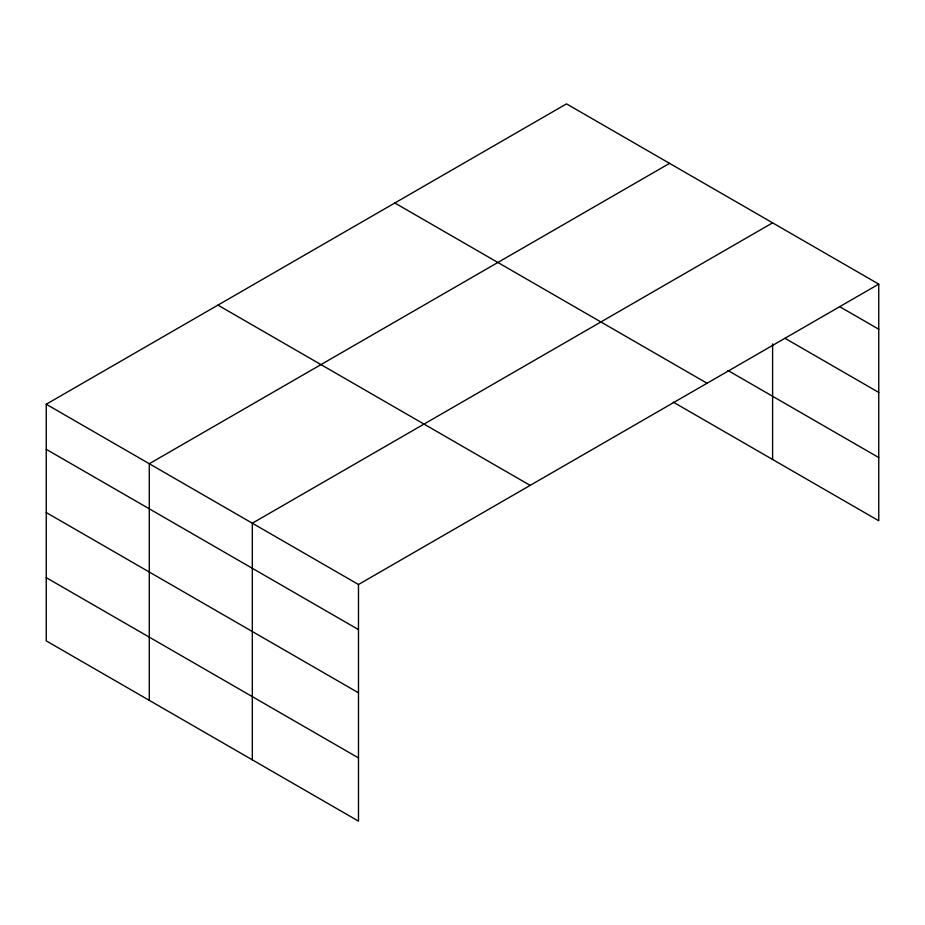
<?xml version="1.0" encoding="UTF-8"?>
<svg xmlns="http://www.w3.org/2000/svg" width="925" height="925" viewBox="0 0 925 925"><rect width="100%" height="100%" fill="white"/><g stroke="black" fill="none" stroke-linecap="round" stroke-linejoin="round"><path stroke-width="1.39" d="M878.75 284.125L566.516 103.866L46.25 404.237L46.25 640.875L358.484 821.134L358.484 584.507L878.75 284.125L878.75 520.763L673.284 402.132M669.561 163.355L149.283 463.726L149.283 700.352M772.595 222.844L252.317 523.215L252.317 759.841M840.039 306.869L878.75 329.219M785.082 338.353L878.75 392.431M727.906 370.462L878.75 457.551M394.836 202.991L707.058 383.251M217.942 305.123L530.164 485.382M46.25 404.237L358.484 584.507M46.25 449.33L358.484 629.59M46.25 512.543L358.484 692.802M46.25 577.663L358.484 757.922M772.595 343.88L772.595 459.471"/></g></svg>
